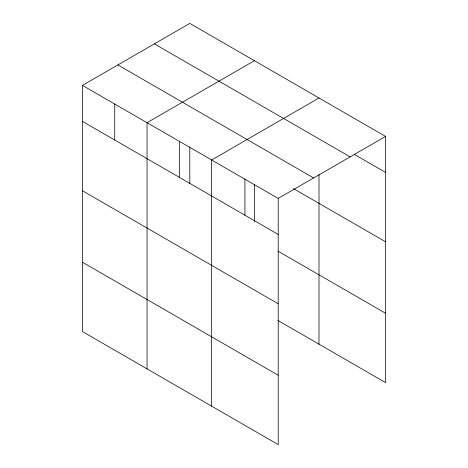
<?xml version="1.0" encoding="UTF-8"?>
<svg xmlns="http://www.w3.org/2000/svg" width="468" height="468" viewBox="0 0 468 468"><rect width="100%" height="100%" fill="white"/><g stroke="black" fill="none" stroke-linecap="round" stroke-linejoin="round"><path stroke-width="0.7" d="M82.432 85.387L278.203 198.414L278.203 444.6L82.432 331.572L82.432 85.387L189.797 23.4L385.568 136.428L385.568 382.613L278.01 320.516M254.399 60.7L147.034 122.686L147.034 368.872M319.006 97.999L211.641 159.986L211.641 406.171M278.203 198.414L385.568 136.428M354.171 154.305L385.568 172.435M154.364 43.857L350.14 156.885M117.86 64.929L313.636 177.957M293.535 188.662L385.568 241.792M82.432 121.393L278.203 234.421M278.01 251.152L385.568 313.256M82.432 190.751L278.203 303.779M82.432 262.215L278.203 375.242M319.006 174.465L319.006 344.185M254.399 184.293L254.399 221.481M244.922 179.197L244.922 215.21M189.797 146.993L189.797 183.456M179.338 141.336L179.338 177.343M114.736 104.036L114.736 140.043"/></g></svg>
